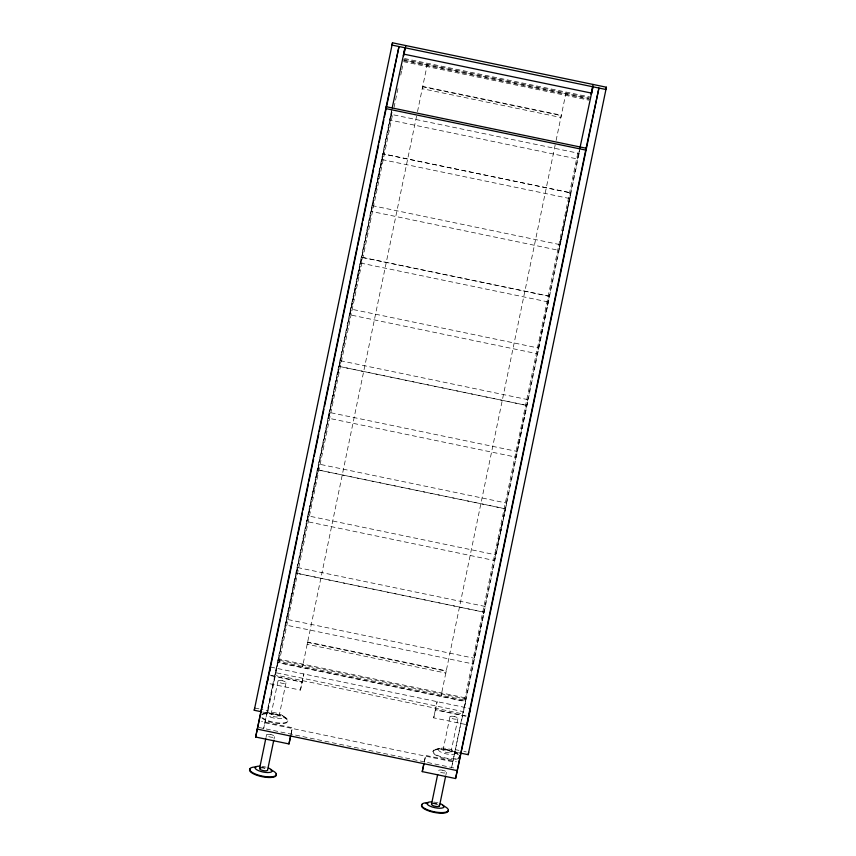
<?xml version="1.0" encoding="UTF-8"?>
<svg xmlns="http://www.w3.org/2000/svg" width="856" height="856" viewBox="0 0 856 856"><rect width="100%" height="100%" fill="white"/><g stroke="black" fill="none" stroke-linecap="round" stroke-linejoin="round"><path stroke-width="0.64" stroke-dasharray="4.28 3.21" d="M391.92 109.268L263.68 728.477L277.676 662.598L465.611 701.62L451.615 767.511L579.844 148.291M297.524 567.549L485.266 606.476L473.058 663.946L285.465 624.987L286.642 619.284L474.245 658.243M505.479 508.86L317.747 469.869L505.489 508.796L494.479 560.52L306.887 521.561L308.064 515.868L495.656 554.816L506.677 503.093L318.946 464.113M340.356 360.708L528.088 399.699L515.89 457.125L328.297 418.167L329.474 412.464L517.067 451.422M349.708 314.783L361.778 257.292L549.509 296.272L537.301 353.742L349.708 314.783L350.885 309.08L538.478 348.039M382.011 159.569L569.743 198.549L558.722 250.327L371.119 211.368L372.307 205.665L559.899 244.623L570.92 192.857L383.178 153.93L570.909 192.91M276.499 668.301L391.716 111.922M262.739 712.021L267.586 713.027L392.326 110.692M279.281 661.602L279.762 659.334L465.022 697.801L464.541 700.08L279.281 661.602L392.958 112.65M394.038 107.417L398.318 86.841M400.758 75.082L401.56 71.155M401.839 69.85L402.652 65.933M266.002 737.508L266.537 734.93M271.042 714.664L277.997 681.087M273.984 739.231L274.519 736.642M279.024 716.386L285.979 682.81M287.712 721.458L287.83 720.848M416.562 116.138L302.596 666.45L303.088 664.17M417.503 111.665L427.326 64.243L426.844 66.511M290.965 734.534L292.367 727.75L261.615 721.362M300.435 690.097L303.837 673.907L300.435 690.097L268.399 683.452M424.244 762.215L425.657 755.42L456.409 761.808M465.739 724.497L433.703 717.842L435.34 709.924L468.66 716.836M555.18 144.921L441.215 695.233L441.696 692.953M556.111 140.448L565.944 93.026L565.452 95.294M432.976 751.696L433.104 751.076M442.969 750.434L449.924 716.857M445.912 774.937L446.447 772.347M450.952 752.157L457.906 718.58M464.541 700.08L578.228 151.116M464.434 707.323L579.651 150.945M391.599 111.034L389.694 120.001L577.629 159.023L579.255 151.341M371.119 211.368L383.317 153.962M328.297 418.167L340.485 360.761M306.887 521.561L319.074 464.155M285.465 624.987L297.535 567.485M267.586 713.027L268.067 710.758L260.802 709.25M291.115 733.656L292.367 727.75M424.394 761.326L425.657 755.42M433.703 717.842L437.106 701.653L435.469 709.571L466.22 715.958M579.352 150.752L578.806 153.32L390.871 114.297M263.402 713.615L267.928 712.673M435.33 749.385L439.856 748.433M434.827 803.666L435.865 803.848A4.087 1.273 11.7 0 1 437.812 804.437M404.503 58.508L590.458 97.124M404 59.396L589.26 97.862M402.513 59.813L589.131 98.568M404.021 60.787L589.977 99.403M403.518 61.675L588.778 100.141M422.65 86.831L561.258 115.614M361.767 257.356L549.488 296.337M360.579 263.049L548.322 301.975M307.593 642.417L446.201 671.2M270.507 667.049L469.227 708.319M270.154 675.17L302.2 681.825M271.32 675.791L302.072 682.178M254.735 707.987L259.582 708.993M455.328 749.642L458.966 750.391M463.813 751.397L466.231 751.9M454.846 751.91L458.484 752.67M264.868 722.785L452.792 761.808M258.887 727.482L455.21 768.249M454.622 751.504L458.409 754.179A13.61 4.227 11.7 0 0 438.54 748.904A13.61 4.227 11.7 0 0 437.191 755.238A13.61 4.227 11.7 0 0 457.532 758.309M282.705 715.734L286.493 718.409M455.488 753.066A8.71 2.707 11.7 0 1 442.21 752.702A8.71 2.707 11.7 0 1 443.183 748.112A8.71 2.707 11.7 0 1 455.488 753.066L455.531 753.269M261.882 767.875A4.087 1.273 11.7 0 1 262.888 767.96L263.937 768.142A4.087 1.273 11.7 0 1 264.953 768.41M260.438 767.211A13.61 4.227 11.7 0 1 266.227 768.324M261.904 766.345A8.71 2.707 11.7 0 1 266.323 767.265M432.248 803.527A13.61 4.227 11.7 0 1 438.037 804.64M432.376 802.907A13.61 4.227 11.7 0 1 438.165 804.03M433.842 802.051A8.71 2.707 11.7 0 1 438.261 802.971M458.944 758.202A13.61 4.227 11.7 0 1 438.871 756.661A13.61 4.227 11.7 0 1 437.502 749.578A13.61 4.227 11.7 0 1 458.281 754.789M261.733 714.953A13.61 4.227 11.7 0 1 282.748 716.889A13.61 4.227 11.7 0 1 281.303 723.673A13.61 4.227 11.7 0 1 261.273 717.093M261.861 714.343A13.61 4.227 11.7 0 1 281.934 715.884A13.61 4.227 11.7 0 1 283.304 722.967A13.61 4.227 11.7 0 1 262.524 717.756M339.179 366.411L526.889 405.455L339.179 366.411M275.942 672.741L275.461 675.02L462.721 713.904L463.203 711.625L275.942 672.741M278.564 660.072L278.082 662.351L465.343 701.235L465.825 698.956L278.564 660.072M422.736 86.413L422.254 88.692L560.862 117.475L561.343 115.196L422.736 86.413M307.679 642L307.197 644.279L445.805 673.062L446.286 670.783L307.679 642M282.352 680.734L281.303 680.552A4.087 1.273 11.7 0 0 277.986 681.258A4.087 1.273 11.7 0 0 281.624 683.174L282.673 683.356A4.087 1.273 11.7 0 0 285.99 682.649A4.087 1.273 11.7 0 0 282.352 680.734M454.269 716.493L453.231 716.312A4.087 1.273 11.7 0 0 449.903 717.028A4.087 1.273 11.7 0 0 453.552 718.933L454.6 719.115A4.087 1.273 11.7 0 0 457.917 718.409A4.087 1.273 11.7 0 0 454.269 716.493M275.397 714.311L274.348 714.129A4.087 1.273 11.7 0 0 271.031 714.835A4.087 1.273 11.7 0 0 274.68 716.75L275.718 716.932A4.087 1.273 11.7 0 0 279.035 716.215A4.087 1.273 11.7 0 0 275.397 714.311M447.314 750.07L446.276 749.888A4.087 1.273 11.7 0 0 442.959 750.594A4.087 1.273 11.7 0 0 446.597 752.51L447.645 752.692A4.087 1.273 11.7 0 0 450.962 751.985A4.087 1.273 11.7 0 0 447.314 750.07M270.881 734.566L269.843 734.384A4.087 1.273 11.7 0 0 266.516 735.09A4.087 1.273 11.7 0 0 270.164 737.005L271.213 737.187A4.087 1.273 11.7 0 0 274.53 736.481A4.087 1.273 11.7 0 0 270.881 734.566M442.82 770.272L441.771 770.09A4.087 1.273 11.7 0 0 438.454 770.796A4.087 1.273 11.7 0 0 442.103 772.711L443.14 772.893A4.087 1.273 11.7 0 0 446.468 772.187A4.087 1.273 11.7 0 0 442.82 770.272M484.089 612.179L296.358 573.188L484.068 612.233M270.282 716.932A8.71 2.707 11.7 0 0 283.561 717.296A8.71 2.707 11.7 0 0 271.256 712.353A8.71 2.707 11.7 0 0 270.282 716.932"/><path stroke-width="1.28" d="M261.529 711.775L254.253 710.266L392.497 42.8L606.412 87.226L468.179 754.682L459.693 752.927M290.73 735.668L288.975 743.939L255.644 737.016L386.184 106.711L586.114 148.227L455.574 778.532L422.254 771.609L423.891 763.691M267.115 683.184L268.281 677.524M269.576 671.511L292.196 562.317M292.731 559.706L297.342 537.45M297.888 534.829L302.489 512.573M303.035 509.962L308.46 483.779M308.995 481.158L313.606 458.902M314.152 456.28L318.764 434.024M319.299 431.413L323.91 409.157M324.456 406.536L329.057 384.28M329.603 381.658L357.252 248.133M357.797 245.512L362.409 223.256M362.944 220.645L373.526 169.584M374.061 166.963L378.673 144.718M379.219 142.096L383.82 119.84M384.365 117.219L399.003 46.524L385.789 108.573L585.718 150.089L598.933 88.04L468.788 716.483M249.588 769.758L249.717 769.148M403.379 55.629L405.006 47.776L392.187 107.963M403.711 55.704L405.819 45.571M259.582 768.506L265.735 738.803M267.564 770.218L273.717 740.526M288.975 743.939L290.612 736.021M431.52 804.201L437.662 774.509M439.502 805.924L445.644 776.221M591.025 94.331L593.08 84.455M591.582 93.347L592.93 86.798L579.897 148.195M448.309 810.386L448.18 811.007A13.61 4.227 11.7 0 1 432.237 811.97A13.61 4.227 11.7 0 1 422.201 804.49M459.629 757.228L459.758 756.618A13.61 4.227 11.7 0 1 459.073 757.592M467.023 724.754L468.66 716.836M392.497 42.8L392.005 45.079L605.93 89.495L606.412 87.226M254.253 710.266L254.735 707.987M255.644 737.016L270.517 666.985M422.254 771.609L424.02 763.338M455.574 778.532L470.425 708.565M468.179 754.682L468.66 752.403M403.69 54.11L591.624 93.133M257.292 729.098L457.211 770.614M267.521 769.876A4.087 1.273 11.7 0 1 264.258 770.764L263.209 770.582A4.087 1.273 11.7 0 1 259.743 769.03A4.087 1.273 11.7 0 1 261.005 767.896M270.464 769.726A13.61 4.227 11.7 0 1 272.946 776.66A13.61 4.227 11.7 0 1 252.745 772.743A13.61 4.227 11.7 0 1 256.126 766.944M276.017 774.134A13.61 4.227 11.7 0 1 262.032 776.67A13.61 4.227 11.7 0 1 250.273 768.784M268.324 767.96A8.71 2.707 11.7 0 1 269.747 772.422A8.71 2.707 11.7 0 1 256.672 769.705A8.71 2.707 11.7 0 1 259.796 766.184M439.139 805.196A4.087 1.273 11.7 0 1 436.196 806.47L435.148 806.288A4.087 1.273 11.7 0 1 431.745 803.923M442.402 805.421A13.61 4.227 11.7 0 1 445.388 812.258A13.61 4.227 11.7 0 1 425.732 809.016A13.61 4.227 11.7 0 1 426.17 802.735M426.053 803.356A13.61 4.227 11.7 0 1 427.925 803.26M440.262 803.656A8.71 2.707 11.7 0 1 441.675 808.128A8.71 2.707 11.7 0 1 428.61 805.41A8.71 2.707 11.7 0 1 431.734 801.89M459.405 756.062A13.61 4.227 11.7 0 1 458.944 758.202"/></g></svg>
